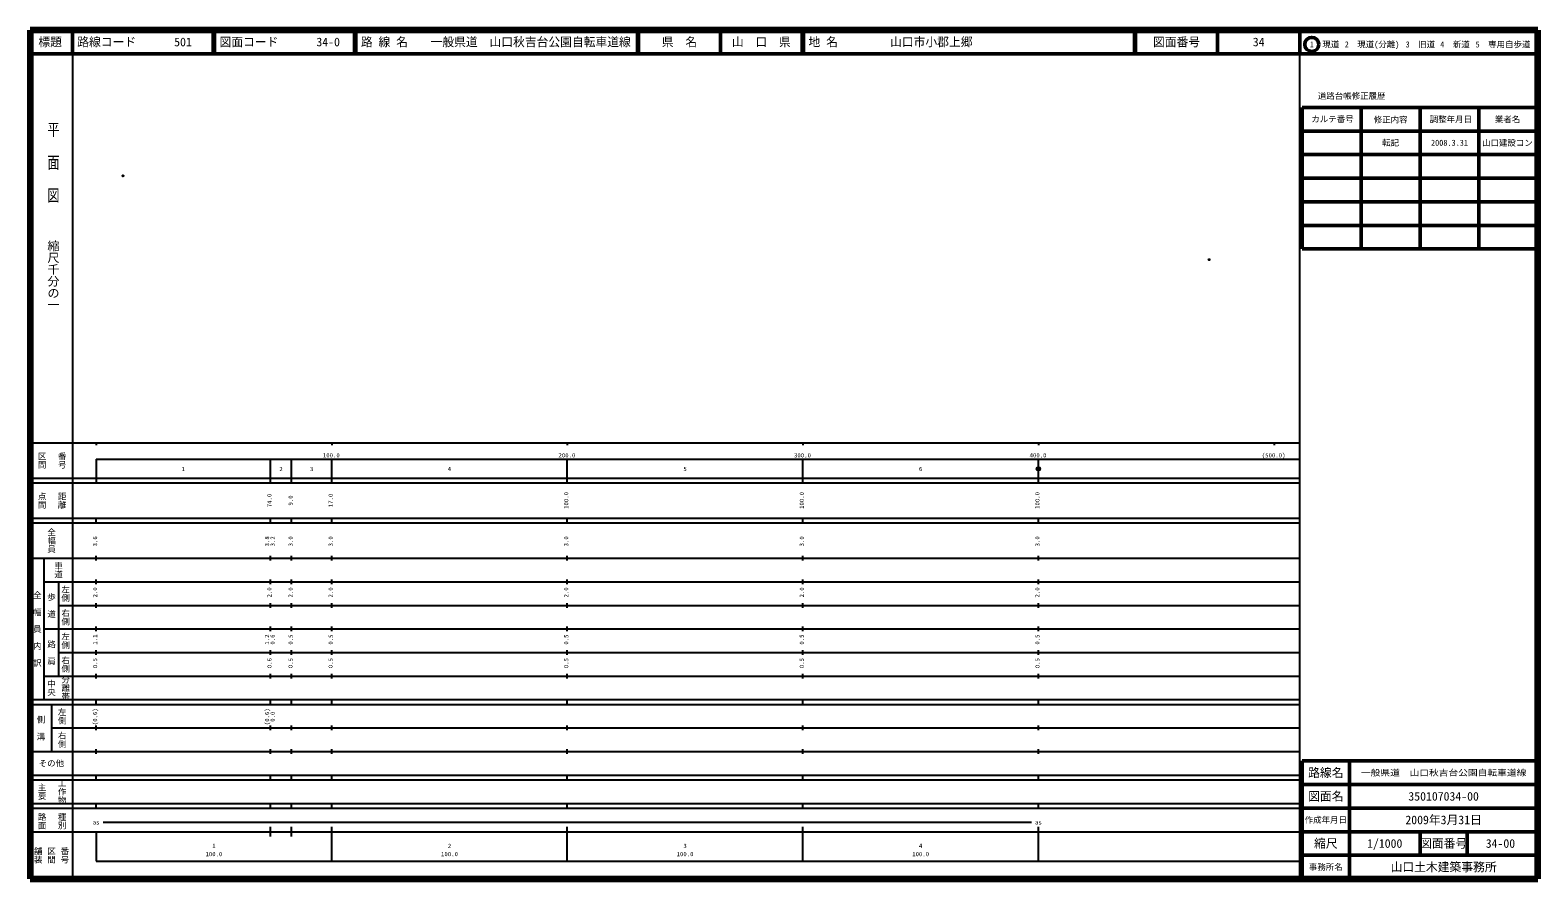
# Model space of a CAD drawing. Units: millimetres on the paper. Extents: x 40 to 680, y 20 to 380.
import ezdxf
from ezdxf.enums import TextEntityAlignment as Align

# ---------------------------------------------------------------- set-up
doc = ezdxf.new("R2010")
doc.units = ezdxf.units.MM
doc.header["$PDMODE"] = 32
doc.header["$PDSIZE"] = 0.5
doc.layers.add('M-OTRS', color=6, linetype='Continuous')
doc.layers.add('M-TTL-TXT', color=7, linetype='Continuous')
for name, color, linetype, lineweight in [('M-TTL', 2, 'Continuous', 140), ('M-TTL-BAND', 7, 'Continuous', 25), ('M-TTL-FRAM', 2, 'Continuous', 50), ('M-TTL-LINE', 7, 'Continuous', 50)]:
    doc.layers.add(name, color=color, linetype=linetype, lineweight=lineweight)
doc.styles.add('@ＭＳ ゴシック', font='')
doc.styles.add('ＭＳ ゴシック', font='')
doc.styles.get('@ＭＳ ゴシック').set_extended_font_data('@MS Gothic')
doc.styles.get('ＭＳ ゴシック').set_extended_font_data('MS Gothic')

msp = doc.modelspace()

# ---------------------------------------------------------------- linework, layer by layer
at = {"layer": 'M-OTRS'}
for p in [(79.403, 318.23), (540.488, 282.647)]:
    msp.add_point(p, dxfattribs=at)
at = {"layer": 'M-TTL'}
for p, q in [((40, 380), (40, 20)), ((680, 380), (40, 380)), ((680, 20), (680, 380)), ((40, 20), (680, 20))]:
    msp.add_line(p, q, dxfattribs=at)
at = {"layer": 'M-TTL-BAND'}
for p, q in [((58, 370), (58, 20)), ((579, 20), (579, 370)), ((40, 205), (579, 205)), ((68, 205), (68, 204)), ((168, 205), (168, 204)), ((268, 205), (268, 204)), ((368, 205), (368, 204)), ((468, 205), (468, 204)), ((568, 205), (568, 204)), ((68, 198), (579, 198)), ((68, 198), (68, 188)), ((142, 188), (142, 198)), ((151, 188), (151, 198)), ((168, 188), (168, 198)), ((268, 188), (268, 198)), ((368, 188), (368, 198)), ((468, 188), (468, 198)), ((40, 190), (579, 190)), ((40, 188), (579, 188)), ((40, 173), (579, 173)), ((68, 171), (68, 173)), ((142, 171), (142, 173)), ((151, 171), (151, 173)), ((168, 171), (168, 173)), ((268, 171), (268, 173)), ((368, 171), (368, 173)), ((468, 171), (468, 173)), ((40, 171), (579, 171)), ((40, 156), (579, 156)), ((46, 96), (46, 156)), ((68, 155), (68, 157)), ((142, 155), (142, 157)), ((151, 155), (151, 157)), ((168, 155), (168, 157)), ((268, 155), (268, 157)), ((368, 155), (368, 157)), ((468, 155), (468, 157)), ((46, 146), (579, 146)), ((52, 146), (52, 106)), ((68, 145), (68, 147)), ((142, 145), (142, 147)), ((151, 145), (151, 147)), ((168, 145), (168, 147)), ((268, 145), (268, 147)), ((368, 145), (368, 147)), ((468, 145), (468, 147)), ((52, 136), (579, 136)), ((68, 135), (68, 137)), ((142, 135), (142, 137)), ((151, 135), (151, 137)), ((168, 135), (168, 137)), ((268, 135), (268, 137)), ((368, 135), (368, 137)), ((468, 135), (468, 137)), ((46, 126), (579, 126)), ((68, 125), (68, 127)), ((142, 125), (142, 127)), ((151, 125), (151, 127)), ((168, 125), (168, 127)), ((268, 125), (268, 127)), ((368, 125), (368, 127)), ((468, 125), (468, 127)), ((52, 116), (579, 116)), ((68, 115), (68, 117)), ((142, 115), (142, 117)), ((151, 115), (151, 117)), ((168, 115), (168, 117)), ((268, 115), (268, 117)), ((368, 115), (368, 117)), ((468, 115), (468, 117)), ((46, 106), (579, 106)), ((68, 105), (68, 107)), ((142, 105), (142, 107)), ((151, 105), (151, 107)), ((168, 105), (168, 107)), ((268, 105), (268, 107)), ((368, 105), (368, 107)), ((468, 105), (468, 107)), ((40, 96), (579, 96)), ((68, 94), (68, 96)), ((142, 94), (142, 96)), ((151, 94), (151, 96)), ((168, 94), (168, 96)), ((268, 94), (268, 96)), ((368, 94), (368, 96)), ((468, 94), (468, 96)), ((40, 94), (579, 94)), ((49, 94), (49, 74)), ((49, 84), (579, 84)), ((68, 83), (68, 85)), ((142, 83), (142, 85)), ((151, 83), (151, 85)), ((168, 83), (168, 85)), ((268, 83), (268, 85)), ((368, 83), (368, 85)), ((468, 83), (468, 85)), ((40, 74), (579, 74)), ((68, 73), (68, 75)), ((142, 73), (142, 75)), ((151, 73), (151, 75)), ((168, 73), (168, 75)), ((268, 73), (268, 75)), ((368, 73), (368, 75)), ((468, 73), (468, 75)), ((40, 64), (579, 64)), ((68, 62), (68, 64)), ((142, 62), (142, 64)), ((151, 62), (151, 64)), ((168, 62), (168, 64)), ((268, 62), (268, 64)), ((368, 62), (368, 64)), ((468, 62), (468, 64)), ((40, 62), (579, 62)), ((40, 52), (579, 52)), ((68, 50), (68, 52)), ((142, 50), (142, 52)), ((151, 50), (151, 52)), ((168, 50), (168, 52)), ((268, 50), (268, 52)), ((368, 50), (368, 52)), ((468, 50), (468, 52)), ((40, 50), (579, 50)), ((40, 40), (579, 40)), ((68, 40), (68, 27.5)), ((71, 44), (465, 44)), ((142, 38), (142, 42)), ((151, 38), (151, 42)), ((168, 27.5), (168, 42)), ((268, 27.5), (268, 42)), ((368, 27.5), (368, 42)), ((468, 27.5), (468, 42)), ((68, 27.5), (579, 27.5))]:
    msp.add_line(p, q, dxfattribs=at)
for radius in [0.75, 0.6, 0.45, 0.3, 0.15, 0.02]:
    msp.add_circle((468, 193.947), radius, dxfattribs=at)
msp.add_point((468, 193.947), dxfattribs=at)
at = {"layer": 'M-TTL-FRAM'}
for p, q in [((580, 347.197), (580, 287.197)), ((580, 347.197), (680, 347.197)), ((580, 287.197), (680, 287.197)), ((680, 70), (580, 70)), ((580, 70), (580, 20))]:
    msp.add_line(p, q, dxfattribs=at)
at = {"layer": 'M-TTL-LINE'}
for p, q in [((58, 380), (58, 370)), ((117.75, 380), (117.75, 370)), ((118.25, 380), (118.25, 370)), ((177.75, 380), (177.75, 370)), ((178.25, 380), (178.25, 370)), ((297.75, 380), (297.75, 370)), ((298.25, 380), (298.25, 370)), ((333, 380), (333, 370)), ((367.75, 380), (367.75, 370)), ((368.25, 380), (368.25, 370)), ((508.747, 380), (508.747, 370)), ((509.247, 380), (509.247, 370)), ((543.997, 380), (543.997, 370)), ((579, 380), (579, 370)), ((40, 370), (680, 370)), ((605, 347.197), (605, 287.197)), ((630, 347.197), (630, 287.197)), ((655, 347.197), (655, 287.197)), ((580, 337.197), (680, 337.197)), ((580, 327.197), (680, 327.197)), ((580, 317.197), (680, 317.197)), ((580, 307.197), (680, 307.197)), ((580, 297.197), (680, 297.197)), ((600, 70), (600, 20)), ((680, 60), (580, 60)), ((680, 50), (580, 50)), ((680, 40), (580, 40)), ((630, 40), (630, 30)), ((650, 40), (650, 30)), ((680, 30), (580, 30))]:
    msp.add_line(p, q, dxfattribs=at)
msp.add_circle((584.031, 373.958), 3, dxfattribs=at)

# ---------------------------------------------------------------- texts
at = {"layer": 'M-TTL-BAND', "style": '@ＭＳ ゴシック', "width": 1.4}
msp.add_text('平  面  図', height=3.666, rotation=270, dxfattribs=at).set_placement((49.777, 306.475), align=Align.MIDDLE_RIGHT)
at = {"layer": 'M-TTL-BAND', "style": '@ＭＳ ゴシック'}
msp.add_text('縮尺千分の一', height=3.666, rotation=270, dxfattribs=at).set_placement((49.777, 261.03), align=Align.MIDDLE_RIGHT)
for s, p in [('区間', (45, 197.5)), ('番号', (53.5, 197.5)), ('点間', (45, 180.5)), ('距離', (53.5, 180.5)), ('全幅員', (49, 163.5)), ('車道', (52, 151)), ('全\u3000幅\u3000員\u3000内\u3000訳', (43, 126)), ('歩\u3000道', (49, 136)), ('左側', (55, 141)), ('右側', (55, 131)), ('左側', (55, 121)), ('路\u3000肩', (49, 116)), ('右側', (55, 111)), ('中央', (49, 101)), ('分離帯', (55, 101)), ('左側', (53.5, 89)), ('側\u3000溝', (44.5, 84)), ('右側', (53.5, 79)), ('主要', (45, 57)), ('工作物', (53.5, 57)), ('路面', (45, 44.5)), ('種別', (53.5, 44.5)), ('舗装', (43.333, 30)), ('区間', (49, 30)), ('番号', (54.667, 30))]:
    msp.add_text(s, height=2.566, rotation=270, dxfattribs=at).set_placement(p, align=Align.MIDDLE_CENTER)
at = {"layer": 'M-TTL-BAND', "style": 'ＭＳ ゴシック'}
for s, p in [('100.0', (167.844, 198.195)), ('200.0', (267.844, 198.195)), ('300.0', (367.844, 198.195)), ('400.0', (467.844, 198.195)), ('(500.0)', (567.844, 198.195)), ('1', (105, 192.405)), ('2', (146.5, 192.405)), ('3', (159.5, 192.405)), ('4', (218, 192.405)), ('5', (318, 192.405)), ('6', (418, 192.405)), ('as', (68, 42.5)), ('as', (468, 42.5)), ('1', (118, 32.523)), ('2', (218, 32.523)), ('3', (318, 32.523)), ('4', (418, 32.523)), ('100.0', (118, 29.033)), ('100.0', (218, 29.033)), ('100.0', (318, 29.033)), ('100.0', (418, 29.033))]:
    msp.add_text(s, height=1.833, dxfattribs=at).set_placement(p, align=Align.BOTTOM_CENTER)
for s, p in [('74.0', (143, 180.5)), ('9.0', (152, 180.5)), ('17.0', (169, 180.5)), ('100.0', (269, 180.5)), ('100.0', (369, 180.5)), ('100.0', (469, 180.5)), ('3.6', (69, 163.174)), ('3.8', (142, 163.174)), ('3.2', (144.37, 163.174)), ('3.0', (152, 163.174)), ('3.0', (169, 163.174)), ('3.0', (269, 163.174)), ('3.0', (369, 163.174)), ('3.0', (469, 163.174)), ('2.0', (69, 141.5)), ('2.0', (143, 141.5)), ('2.0', (152, 141.5)), ('2.0', (169, 141.5)), ('2.0', (269, 141.5)), ('2.0', (369, 141.5)), ('2.0', (469, 141.5)), ('1.1', (69, 121.5)), ('1.2', (142, 121.5)), ('0.6', (144.37, 121.5)), ('0.5', (152, 121.5)), ('0.5', (169, 121.5)), ('0.5', (269, 121.5)), ('0.5', (369, 121.5)), ('0.5', (469, 121.5)), ('0.5', (69, 111.5)), ('0.6', (143, 111.5)), ('0.5', (152, 111.5)), ('0.5', (169, 111.5)), ('0.5', (269, 111.5)), ('0.5', (369, 111.5)), ('0.5', (469, 111.5)), ('(0.6)', (69, 88.764)), ('(0.6)', (142, 88.764)), ('0.0', (144.37, 88.764))]:
    msp.add_text(s, height=1.833, rotation=90, dxfattribs=at).set_placement(p, align=Align.BOTTOM_CENTER)
msp.add_text('その他', height=2.566, dxfattribs=at).set_placement((49, 69), align=Align.MIDDLE_CENTER)
at = {"layer": 'M-TTL-TXT', "style": 'ＭＳ ゴシック'}
for s, height, p in [('標題', 3.666, (48.5, 375)), ('県\u3000名', 3.666, (315.625, 375)), ('山\u3000口\u3000県', 3.666, (350.375, 375)), ('図面番号', 3.666, (526.622, 375)), ('34', 3.666, (561.497, 375)), ('1\u3000現道', 2.566, (589.448, 373.958)), ('2\u3000現道(分離)', 2.566, (609.619, 373.958)), ('3\u3000旧道', 2.566, (630.121, 373.958)), ('4\u3000新道', 2.566, (644.824, 373.958)), ('5\u3000専用自歩道', 2.566, (665.228, 373.958)), ('道路台帳修正履歴', 2.566, (600.968, 352.113)), ('カルテ番号', 2.566, (592.839, 342.277)), ('修正内容', 2.566, (617.509, 342.023)), ('調整年月日', 2.566, (643.089, 342.197)), ('業者名', 2.566, (667.134, 342.197)), ('転記', 2.566, (617.5, 332.245)), ('2008.3.31', 2.566, (642.5, 332.245)), ('山口建設コン', 2.566, (667.077, 332.189)), ('路線名', 3.666, (590, 65)), ('路線名', 3.666, (590, 65)), ('図面名', 3.666, (590, 55)), ('図面名', 3.666, (590, 55)), ('350107034-00', 3.666, (640, 55)), ('作成年月日', 2.566, (590, 45)), ('作成年月日', 2.566, (590, 45)), ('2009年3月31日', 3.666, (640, 45)), ('縮尺', 3.666, (590, 35)), ('縮尺', 3.666, (590, 35)), ('1/1000', 3.666, (615, 35)), ('図面番号', 3.666, (640, 35)), ('図面番号', 3.666, (640, 35)), ('34-00', 3.666, (664.125, 35)), ('事務所名', 2.566, (590, 25)), ('事務所名', 2.566, (590, 25)), ('山口土木建築事務所', 3.666, (640, 25))]:
    msp.add_text(s, height=height, dxfattribs=at).set_placement(p, align=Align.MIDDLE_CENTER)
for s, p in [('路線コード', (60, 375)), ('501', (101.142, 375)), ('図面コード', (120.38, 375)), ('34-0', (161.521, 375)), ('路 線 名', (180.38, 375)), ('一般県道\u3000山口秋吉台公園自転車道線', (209.969, 375)), ('地 名', (370.38, 375)), ('山口市小郡上郷', (405.024, 375))]:
    msp.add_text(s, height=3.666, dxfattribs=at).set_placement(p, align=Align.MIDDLE_LEFT)
at = {"layer": 'M-TTL-TXT', "style": 'ＭＳ ゴシック', "width": 1.15}
msp.add_text('一般県道\u3000山口秋吉台公園自転車道線', height=2.566, dxfattribs=at).set_placement((640, 65), align=Align.MIDDLE_CENTER)

doc.saveas('drawing.dxf')
